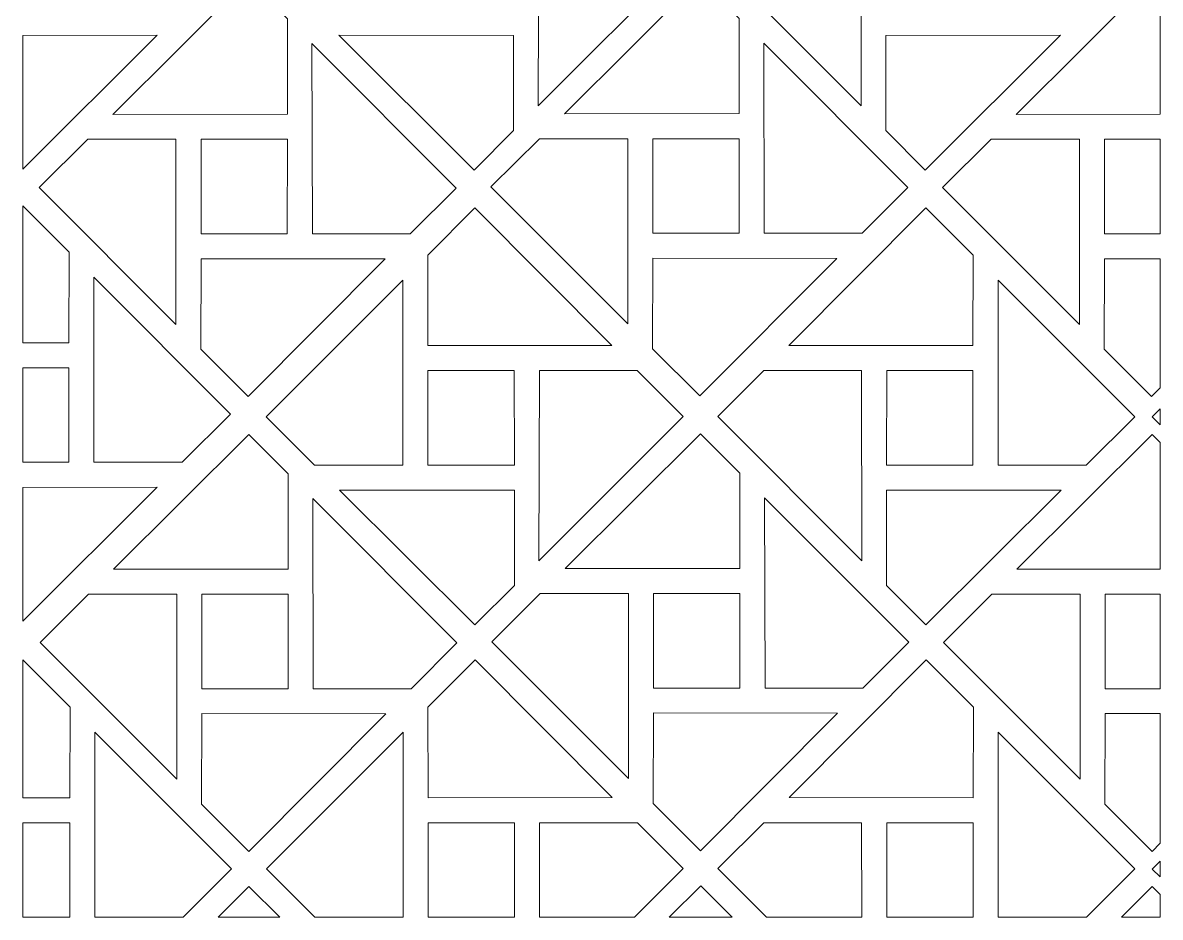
# Model space of a CAD drawing. Header units: centimetres. Extents: x -85 to 85, y -108 to 108.
# Drawn here: x 3.1 to 85, y -107.6 to -43.3 of the extents above; entities that cross this region are included whole.
import ezdxf

# ---------------------------------------------------------------- set-up
doc = ezdxf.new("R2010")
doc.units = ezdxf.units.CM
doc.header["$MEASUREMENT"] = 0
doc.layers.add('layer 1', color=7, linetype='Continuous')

msp = doc.modelspace()

# ---------------------------------------------------------------- linework, layer by layer
at = {"layer": 'layer 1', "color": 242, "lineweight": 9}
for points, knots in [([(40.19026, -49.27438), (40.19026, -49.27438), (40.22948, -35.5917), (40.22948, -35.5917), (40.22948, -35.5917), (40.22948, -35.5917), (47.26254, -35.5917), (47.26254, -35.5917), (47.26254, -35.5917), (47.26254, -35.5917), (50.5652, -38.8852), (50.5652, -38.8852), (50.5652, -38.8852), (50.5652, -38.8852), (40.19026, -49.27438), (40.19026, -49.27438)], [0, 0, 0, 0, 0.2, 0.2, 0.2, 0.2, 0.4, 0.4, 0.4, 0.4, 0.6, 0.6, 0.6, 0.6, 1, 1, 1, 1]), ([(63.4345, -49.27438), (63.4345, -49.27438), (63.39528, -35.5917), (63.39528, -35.5917), (63.39528, -35.5917), (63.39528, -35.5917), (56.36222, -35.5917), (56.36222, -35.5917), (56.36222, -35.5917), (56.36222, -35.5917), (53.05956, -38.8852), (53.05956, -38.8852), (53.05956, -38.8852), (53.05956, -38.8852), (63.4345, -49.27438), (63.4345, -49.27438)], [0, 0, 0, 0, 0.2, 0.2, 0.2, 0.2, 0.4, 0.4, 0.4, 0.4, 0.6, 0.6, 0.6, 0.6, 1, 1, 1, 1]), ([(22.14653, -49.86762), (22.14653, -49.86762), (22.14523, -43.01491), (22.14523, -43.01491), (22.14523, -43.01491), (22.14523, -43.01491), (19.31332, -40.1786), (19.31332, -40.1786), (19.31332, -40.1786), (19.31332, -40.1786), (9.57486, -49.87886), (9.57486, -49.87886), (9.57486, -49.87886), (9.57486, -49.87886), (22.14653, -49.86762), (22.14653, -49.86762)], [0, 0, 0, 0, 0.2, 0.2, 0.2, 0.2, 0.4, 0.4, 0.4, 0.4, 0.6, 0.6, 0.6, 0.6, 1, 1, 1, 1]), ([(54.6501, -49.82328), (54.6501, -49.82328), (54.6488, -42.97057), (54.6488, -42.97057), (54.6488, -42.97057), (54.6488, -42.97057), (51.81689, -40.13426), (51.81689, -40.13426), (51.81689, -40.13426), (51.81689, -40.13426), (42.07843, -49.83452), (42.07843, -49.83452), (42.07843, -49.83452), (42.07843, -49.83452), (54.6501, -49.82328), (54.6501, -49.82328)], [0, 0, 0, 0, 0.2, 0.2, 0.2, 0.2, 0.4, 0.4, 0.4, 0.4, 0.6, 0.6, 0.6, 0.6, 1, 1, 1, 1]), ([(84.95026, -49.86937), (84.95026, -49.86937), (84.95026, -40.81659), (84.95026, -40.81659), (84.95026, -40.81659), (84.95026, -40.81659), (84.31306, -40.1784), (84.31306, -40.1784), (84.31306, -40.1784), (84.31306, -40.1784), (74.5746, -49.87866), (74.5746, -49.87866), (74.5746, -49.87866), (74.5746, -49.87866), (84.95026, -49.86937), (84.95026, -49.86937)], [0, 0, 0, 0, 0.2, 0.2, 0.2, 0.2, 0.4, 0.4, 0.4, 0.4, 0.6, 0.6, 0.6, 0.6, 1, 1, 1, 1]), ([(3.10312, -44.19345), (3.10312, -44.19345), (3.10312, -53.81907), (3.10312, -53.81907), (3.10312, -53.81907), (3.10312, -53.81907), (12.7753, -44.18483), (12.7753, -44.18483), (12.7753, -44.18483), (12.7753, -44.18483), (3.10312, -44.19345), (3.10312, -44.19345)], [0, 0, 0, 0, 0.25, 0.25, 0.25, 0.25, 0.5, 0.5, 0.5, 0.5, 1, 1, 1, 1]), ([(38.42114, -44.19607), (38.42114, -44.19607), (38.41984, -51.04878), (38.41984, -51.04878), (38.41984, -51.04878), (38.41984, -51.04878), (35.58793, -53.88509), (35.58793, -53.88509), (35.58793, -53.88509), (35.58793, -53.88509), (25.84947, -44.18483), (25.84947, -44.18483), (25.84947, -44.18483), (25.84947, -44.18483), (38.42114, -44.19607), (38.42114, -44.19607)], [0, 0, 0, 0, 0.2, 0.2, 0.2, 0.2, 0.4, 0.4, 0.4, 0.4, 0.6, 0.6, 0.6, 0.6, 1, 1, 1, 1]), ([(65.20362, -44.19607), (65.20362, -44.19607), (65.20492, -51.04878), (65.20492, -51.04878), (65.20492, -51.04878), (65.20492, -51.04878), (68.03683, -53.88509), (68.03683, -53.88509), (68.03683, -53.88509), (68.03683, -53.88509), (77.77529, -44.18483), (77.77529, -44.18483), (77.77529, -44.18483), (77.77529, -44.18483), (65.20362, -44.19607), (65.20362, -44.19607)], [0, 0, 0, 0, 0.2, 0.2, 0.2, 0.2, 0.4, 0.4, 0.4, 0.4, 0.6, 0.6, 0.6, 0.6, 1, 1, 1, 1]), ([(23.91565, -44.78931), (23.91565, -44.78931), (23.95487, -58.47199), (23.95487, -58.47199), (23.95487, -58.47199), (23.95487, -58.47199), (30.98793, -58.47199), (30.98793, -58.47199), (30.98793, -58.47199), (30.98793, -58.47199), (34.29059, -55.17849), (34.29059, -55.17849), (34.29059, -55.17849), (34.29059, -55.17849), (23.91565, -44.78931), (23.91565, -44.78931)], [0, 0, 0, 0, 0.2, 0.2, 0.2, 0.2, 0.4, 0.4, 0.4, 0.4, 0.6, 0.6, 0.6, 0.6, 1, 1, 1, 1]), ([(56.41922, -44.74497), (56.41922, -44.74497), (56.45844, -58.42765), (56.45844, -58.42765), (56.45844, -58.42765), (56.45844, -58.42765), (63.4915, -58.42765), (63.4915, -58.42765), (63.4915, -58.42765), (63.4915, -58.42765), (66.79416, -55.13415), (66.79416, -55.13415), (66.79416, -55.13415), (66.79416, -55.13415), (56.41922, -44.74497), (56.41922, -44.74497)], [0, 0, 0, 0, 0.2, 0.2, 0.2, 0.2, 0.4, 0.4, 0.4, 0.4, 0.6, 0.6, 0.6, 0.6, 1, 1, 1, 1]), ([(14.12847, -64.98615), (14.12847, -64.98615), (4.29062, -55.14241), (4.29062, -55.14241), (4.29062, -55.14241), (4.29062, -55.14241), (7.77716, -51.67311), (7.77716, -51.67311), (7.77716, -51.67311), (7.77716, -51.67311), (14.12889, -51.67293), (14.12889, -51.67293), (14.12889, -51.67293), (14.12889, -51.67293), (14.12847, -64.98615), (14.12847, -64.98615)], [0, 0, 0, 0, 0.2, 0.2, 0.2, 0.2, 0.4, 0.4, 0.4, 0.4, 0.6, 0.6, 0.6, 0.6, 1, 1, 1, 1]), ([(15.93067, -51.67312), (15.93067, -51.67312), (22.14773, -51.6718), (22.14773, -51.6718), (22.14773, -51.6718), (22.14773, -51.6718), (22.13846, -58.47199), (22.13846, -58.47199), (22.13846, -58.47199), (22.13846, -58.47199), (15.93107, -58.47199), (15.93107, -58.47199), (15.93107, -58.47199), (15.93107, -58.47199), (15.93067, -51.67312), (15.93067, -51.67312)], [0, 0, 0, 0, 0.2, 0.2, 0.2, 0.2, 0.4, 0.4, 0.4, 0.4, 0.6, 0.6, 0.6, 0.6, 1, 1, 1, 1]), ([(46.63204, -64.94181), (46.63204, -64.94181), (36.79419, -55.09807), (36.79419, -55.09807), (36.79419, -55.09807), (36.79419, -55.09807), (40.28073, -51.62877), (40.28073, -51.62877), (40.28073, -51.62877), (40.28073, -51.62877), (46.63246, -51.62859), (46.63246, -51.62859), (46.63246, -51.62859), (46.63246, -51.62859), (46.63204, -64.94181), (46.63204, -64.94181)], [0, 0, 0, 0, 0.2, 0.2, 0.2, 0.2, 0.4, 0.4, 0.4, 0.4, 0.6, 0.6, 0.6, 0.6, 1, 1, 1, 1]), ([(48.43424, -51.62878), (48.43424, -51.62878), (54.6513, -51.62746), (54.6513, -51.62746), (54.6513, -51.62746), (54.6513, -51.62746), (54.64203, -58.42765), (54.64203, -58.42765), (54.64203, -58.42765), (54.64203, -58.42765), (48.43464, -58.42765), (48.43464, -58.42765), (48.43464, -58.42765), (48.43464, -58.42765), (48.43424, -51.62878), (48.43424, -51.62878)], [0, 0, 0, 0, 0.2, 0.2, 0.2, 0.2, 0.4, 0.4, 0.4, 0.4, 0.6, 0.6, 0.6, 0.6, 1, 1, 1, 1]), ([(79.12821, -64.98595), (79.12821, -64.98595), (69.29036, -55.14221), (69.29036, -55.14221), (69.29036, -55.14221), (69.29036, -55.14221), (72.7769, -51.67291), (72.7769, -51.67291), (72.7769, -51.67291), (72.7769, -51.67291), (79.12863, -51.67273), (79.12863, -51.67273), (79.12863, -51.67273), (79.12863, -51.67273), (79.12821, -64.98595), (79.12821, -64.98595)], [0, 0, 0, 0, 0.2, 0.2, 0.2, 0.2, 0.4, 0.4, 0.4, 0.4, 0.6, 0.6, 0.6, 0.6, 1, 1, 1, 1]), ([(84.95026, -58.47179), (84.95026, -58.47179), (84.95026, -51.67206), (84.95026, -51.67206), (84.95026, -51.67206), (84.95026, -51.67206), (80.93041, -51.67292), (80.93041, -51.67292), (80.93041, -51.67292), (80.93041, -51.67292), (80.93081, -58.47179), (80.93081, -58.47179), (80.93081, -58.47179), (80.93081, -58.47179), (84.95026, -58.47179), (84.95026, -58.47179)], [0, 0, 0, 0, 0.2, 0.2, 0.2, 0.2, 0.4, 0.4, 0.4, 0.4, 0.6, 0.6, 0.6, 0.6, 1, 1, 1, 1]), ([(3.10312, -56.46529), (3.10312, -56.46529), (3.10313, -66.30828), (3.10313, -66.30828), (3.10313, -66.30828), (3.10313, -66.30828), (6.41845, -66.31175), (6.41845, -66.31175), (6.41845, -66.31175), (6.41845, -66.31175), (6.43646, -59.8015), (6.43646, -59.8015), (6.43646, -59.8015), (6.43646, -59.8015), (3.10312, -56.46529), (3.10312, -56.46529)], [0, 0, 0, 0, 0.2, 0.2, 0.2, 0.2, 0.4, 0.4, 0.4, 0.4, 0.6, 0.6, 0.6, 0.6, 1, 1, 1, 1]), ([(45.50082, -66.50039), (45.50082, -66.50039), (32.26089, -66.5142), (32.26089, -66.5142), (32.26089, -66.5142), (32.26089, -66.5142), (32.24288, -60.00395), (32.24288, -60.00395), (32.24288, -60.00395), (32.24288, -60.00395), (35.64309, -56.60083), (35.64309, -56.60083), (35.64309, -56.60083), (35.64309, -56.60083), (45.50082, -66.50039), (45.50082, -66.50039)], [0, 0, 0, 0, 0.2, 0.2, 0.2, 0.2, 0.4, 0.4, 0.4, 0.4, 0.6, 0.6, 0.6, 0.6, 1, 1, 1, 1]), ([(58.23428, -66.50039), (58.23428, -66.50039), (71.47421, -66.5142), (71.47421, -66.5142), (71.47421, -66.5142), (71.47421, -66.5142), (71.49222, -60.00395), (71.49222, -60.00395), (71.49222, -60.00395), (71.49222, -60.00395), (68.09201, -56.60083), (68.09201, -56.60083), (68.09201, -56.60083), (68.09201, -56.60083), (58.23428, -66.50039), (58.23428, -66.50039)], [0, 0, 0, 0, 0.2, 0.2, 0.2, 0.2, 0.4, 0.4, 0.4, 0.4, 0.6, 0.6, 0.6, 0.6, 1, 1, 1, 1]), ([(29.17104, -60.27899), (29.17104, -60.27899), (15.93111, -60.26518), (15.93111, -60.26518), (15.93111, -60.26518), (15.93111, -60.26518), (15.9131, -66.77543), (15.9131, -66.77543), (15.9131, -66.77543), (15.9131, -66.77543), (19.31331, -70.17855), (19.31331, -70.17855), (19.31331, -70.17855), (19.31331, -70.17855), (29.17104, -60.27899), (29.17104, -60.27899)], [0, 0, 0, 0, 0.2, 0.2, 0.2, 0.2, 0.4, 0.4, 0.4, 0.4, 0.6, 0.6, 0.6, 0.6, 1, 1, 1, 1]), ([(61.67461, -60.23465), (61.67461, -60.23465), (48.43468, -60.22084), (48.43468, -60.22084), (48.43468, -60.22084), (48.43468, -60.22084), (48.41667, -66.73109), (48.41667, -66.73109), (48.41667, -66.73109), (48.41667, -66.73109), (51.81688, -70.13421), (51.81688, -70.13421), (51.81688, -70.13421), (51.81688, -70.13421), (61.67461, -60.23465), (61.67461, -60.23465)], [0, 0, 0, 0, 0.2, 0.2, 0.2, 0.2, 0.4, 0.4, 0.4, 0.4, 0.6, 0.6, 0.6, 0.6, 1, 1, 1, 1]), ([(84.95026, -69.53842), (84.95026, -69.53842), (84.95025, -60.26917), (84.95025, -60.26917), (84.95025, -60.26917), (84.95025, -60.26917), (80.93085, -60.26498), (80.93085, -60.26498), (80.93085, -60.26498), (80.93085, -60.26498), (80.91284, -66.77523), (80.91284, -66.77523), (80.91284, -66.77523), (80.91284, -66.77523), (84.31305, -70.17835), (84.31305, -70.17835), (84.31305, -70.17835), (84.31305, -70.17835), (84.95026, -69.53842), (84.95026, -69.53842)], [0, 0, 0, 0, 0.16666667, 0.16666667, 0.16666667, 0.16666667, 0.33333333, 0.33333333, 0.33333333, 0.33333333, 0.5, 0.5, 0.5, 0.5, 0.66666667, 0.66666667, 0.66666667, 0.66666667, 1, 1, 1, 1]), ([(8.22109, -61.59078), (8.22109, -61.59078), (18.05894, -71.43452), (18.05894, -71.43452), (18.05894, -71.43452), (18.05894, -71.43452), (14.5724, -74.90382), (14.5724, -74.90382), (14.5724, -74.90382), (14.5724, -74.90382), (8.22067, -74.904), (8.22067, -74.904), (8.22067, -74.904), (8.22067, -74.904), (8.22109, -61.59078), (8.22109, -61.59078)], [0, 0, 0, 0, 0.2, 0.2, 0.2, 0.2, 0.4, 0.4, 0.4, 0.4, 0.6, 0.6, 0.6, 0.6, 1, 1, 1, 1]), ([(30.45825, -61.79323), (30.45825, -61.79323), (20.6204, -71.63697), (20.6204, -71.63697), (20.6204, -71.63697), (20.6204, -71.63697), (24.10694, -75.10627), (24.10694, -75.10627), (24.10694, -75.10627), (24.10694, -75.10627), (30.45867, -75.10645), (30.45867, -75.10645), (30.45867, -75.10645), (30.45867, -75.10645), (30.45825, -61.79323), (30.45825, -61.79323)], [0, 0, 0, 0, 0.2, 0.2, 0.2, 0.2, 0.4, 0.4, 0.4, 0.4, 0.6, 0.6, 0.6, 0.6, 1, 1, 1, 1]), ([(73.27685, -61.79323), (73.27685, -61.79323), (83.1147, -71.63697), (83.1147, -71.63697), (83.1147, -71.63697), (83.1147, -71.63697), (79.62816, -75.10627), (79.62816, -75.10627), (79.62816, -75.10627), (79.62816, -75.10627), (73.27643, -75.10645), (73.27643, -75.10645), (73.27643, -75.10645), (73.27643, -75.10645), (73.27685, -61.79323), (73.27685, -61.79323)], [0, 0, 0, 0, 0.2, 0.2, 0.2, 0.2, 0.4, 0.4, 0.4, 0.4, 0.6, 0.6, 0.6, 0.6, 1, 1, 1, 1]), ([(3.10312, -68.10494), (3.10312, -68.10494), (3.10311, -74.9045), (3.10311, -74.9045), (3.10311, -74.9045), (3.10311, -74.9045), (6.41889, -74.90381), (6.41889, -74.90381), (6.41889, -74.90381), (6.41889, -74.90381), (6.41849, -68.10494), (6.41849, -68.10494), (6.41849, -68.10494), (6.41849, -68.10494), (3.10312, -68.10494), (3.10312, -68.10494)], [0, 0, 0, 0, 0.2, 0.2, 0.2, 0.2, 0.4, 0.4, 0.4, 0.4, 0.6, 0.6, 0.6, 0.6, 1, 1, 1, 1]), ([(32.26045, -75.10626), (32.26045, -75.10626), (38.47751, -75.10758), (38.47751, -75.10758), (38.47751, -75.10758), (38.47751, -75.10758), (38.46824, -68.30739), (38.46824, -68.30739), (38.46824, -68.30739), (38.46824, -68.30739), (32.26085, -68.30739), (32.26085, -68.30739), (32.26085, -68.30739), (32.26085, -68.30739), (32.26045, -75.10626), (32.26045, -75.10626)], [0, 0, 0, 0, 0.2, 0.2, 0.2, 0.2, 0.4, 0.4, 0.4, 0.4, 0.6, 0.6, 0.6, 0.6, 1, 1, 1, 1]), ([(40.24543, -81.99007), (40.24543, -81.99007), (40.28465, -68.30739), (40.28465, -68.30739), (40.28465, -68.30739), (40.28465, -68.30739), (47.31771, -68.30739), (47.31771, -68.30739), (47.31771, -68.30739), (47.31771, -68.30739), (50.62037, -71.60089), (50.62037, -71.60089), (50.62037, -71.60089), (50.62037, -71.60089), (40.24543, -81.99007), (40.24543, -81.99007)], [0, 0, 0, 0, 0.2, 0.2, 0.2, 0.2, 0.4, 0.4, 0.4, 0.4, 0.6, 0.6, 0.6, 0.6, 1, 1, 1, 1]), ([(63.48967, -81.99007), (63.48967, -81.99007), (63.45045, -68.30739), (63.45045, -68.30739), (63.45045, -68.30739), (63.45045, -68.30739), (56.41739, -68.30739), (56.41739, -68.30739), (56.41739, -68.30739), (56.41739, -68.30739), (53.11473, -71.60089), (53.11473, -71.60089), (53.11473, -71.60089), (53.11473, -71.60089), (63.48967, -81.99007), (63.48967, -81.99007)], [0, 0, 0, 0, 0.2, 0.2, 0.2, 0.2, 0.4, 0.4, 0.4, 0.4, 0.6, 0.6, 0.6, 0.6, 1, 1, 1, 1]), ([(71.47465, -75.10626), (71.47465, -75.10626), (65.25759, -75.10758), (65.25759, -75.10758), (65.25759, -75.10758), (65.25759, -75.10758), (65.26686, -68.30739), (65.26686, -68.30739), (65.26686, -68.30739), (65.26686, -68.30739), (71.47425, -68.30739), (71.47425, -68.30739), (71.47425, -68.30739), (71.47425, -68.30739), (71.47465, -75.10626), (71.47465, -75.10626)], [0, 0, 0, 0, 0.2, 0.2, 0.2, 0.2, 0.4, 0.4, 0.4, 0.4, 0.6, 0.6, 0.6, 0.6, 1, 1, 1, 1]), ([(84.95026, -72.21812), (84.95026, -72.21812), (84.95026, -71.05445), (84.95026, -71.05445), (84.95026, -71.05445), (84.95026, -71.05445), (84.36755, -71.63769), (84.36755, -71.63769), (84.36755, -71.63769), (84.36755, -71.63769), (84.95026, -72.21812), (84.95026, -72.21812)], [0, 0, 0, 0, 0.25, 0.25, 0.25, 0.25, 0.5, 0.5, 0.5, 0.5, 1, 1, 1, 1]), ([(22.2017, -82.58331), (22.2017, -82.58331), (22.2004, -75.7306), (22.2004, -75.7306), (22.2004, -75.7306), (22.2004, -75.7306), (19.36849, -72.89429), (19.36849, -72.89429), (19.36849, -72.89429), (19.36849, -72.89429), (9.63003, -82.59455), (9.63003, -82.59455), (9.63003, -82.59455), (9.63003, -82.59455), (22.2017, -82.58331), (22.2017, -82.58331)], [0, 0, 0, 0, 0.2, 0.2, 0.2, 0.2, 0.4, 0.4, 0.4, 0.4, 0.6, 0.6, 0.6, 0.6, 1, 1, 1, 1]), ([(54.70527, -82.53897), (54.70527, -82.53897), (54.70397, -75.68626), (54.70397, -75.68626), (54.70397, -75.68626), (54.70397, -75.68626), (51.87206, -72.84995), (51.87206, -72.84995), (51.87206, -72.84995), (51.87206, -72.84995), (42.1336, -82.55021), (42.1336, -82.55021), (42.1336, -82.55021), (42.1336, -82.55021), (54.70527, -82.53897), (54.70527, -82.53897)], [0, 0, 0, 0, 0.2, 0.2, 0.2, 0.2, 0.4, 0.4, 0.4, 0.4, 0.6, 0.6, 0.6, 0.6, 1, 1, 1, 1]), ([(84.95027, -82.58511), (84.95027, -82.58511), (84.95026, -73.47702), (84.95026, -73.47702), (84.95026, -73.47702), (84.95026, -73.47702), (84.36823, -72.89409), (84.36823, -72.89409), (84.36823, -72.89409), (84.36823, -72.89409), (74.62977, -82.59435), (74.62977, -82.59435), (74.62977, -82.59435), (74.62977, -82.59435), (84.95027, -82.58511), (84.95027, -82.58511)], [0, 0, 0, 0, 0.2, 0.2, 0.2, 0.2, 0.4, 0.4, 0.4, 0.4, 0.6, 0.6, 0.6, 0.6, 1, 1, 1, 1]), ([(3.10311, -76.70671), (3.10311, -76.70671), (3.10313, -86.3317), (3.10313, -86.3317), (3.10313, -86.3317), (3.10313, -86.3317), (12.7747, -76.69807), (12.7747, -76.69807), (12.7747, -76.69807), (12.7747, -76.69807), (3.10311, -76.70671), (3.10311, -76.70671)], [0, 0, 0, 0, 0.25, 0.25, 0.25, 0.25, 0.5, 0.5, 0.5, 0.5, 1, 1, 1, 1]), ([(38.47631, -76.91176), (38.47631, -76.91176), (38.47501, -83.76447), (38.47501, -83.76447), (38.47501, -83.76447), (38.47501, -83.76447), (35.6431, -86.60078), (35.6431, -86.60078), (35.6431, -86.60078), (35.6431, -86.60078), (25.90464, -76.90052), (25.90464, -76.90052), (25.90464, -76.90052), (25.90464, -76.90052), (38.47631, -76.91176), (38.47631, -76.91176)], [0, 0, 0, 0, 0.2, 0.2, 0.2, 0.2, 0.4, 0.4, 0.4, 0.4, 0.6, 0.6, 0.6, 0.6, 1, 1, 1, 1]), ([(65.25879, -76.91176), (65.25879, -76.91176), (65.26009, -83.76447), (65.26009, -83.76447), (65.26009, -83.76447), (65.26009, -83.76447), (68.092, -86.60078), (68.092, -86.60078), (68.092, -86.60078), (68.092, -86.60078), (77.83046, -76.90052), (77.83046, -76.90052), (77.83046, -76.90052), (77.83046, -76.90052), (65.25879, -76.91176), (65.25879, -76.91176)], [0, 0, 0, 0, 0.2, 0.2, 0.2, 0.2, 0.4, 0.4, 0.4, 0.4, 0.6, 0.6, 0.6, 0.6, 1, 1, 1, 1]), ([(23.97082, -77.505), (23.97082, -77.505), (24.01004, -91.18768), (24.01004, -91.18768), (24.01004, -91.18768), (24.01004, -91.18768), (31.0431, -91.18768), (31.0431, -91.18768), (31.0431, -91.18768), (31.0431, -91.18768), (34.34576, -87.89418), (34.34576, -87.89418), (34.34576, -87.89418), (34.34576, -87.89418), (23.97082, -77.505), (23.97082, -77.505)], [0, 0, 0, 0, 0.2, 0.2, 0.2, 0.2, 0.4, 0.4, 0.4, 0.4, 0.6, 0.6, 0.6, 0.6, 1, 1, 1, 1]), ([(56.47439, -77.46066), (56.47439, -77.46066), (56.51361, -91.14334), (56.51361, -91.14334), (56.51361, -91.14334), (56.51361, -91.14334), (63.54667, -91.14334), (63.54667, -91.14334), (63.54667, -91.14334), (63.54667, -91.14334), (66.84933, -87.84984), (66.84933, -87.84984), (66.84933, -87.84984), (66.84933, -87.84984), (56.47439, -77.46066), (56.47439, -77.46066)], [0, 0, 0, 0, 0.2, 0.2, 0.2, 0.2, 0.4, 0.4, 0.4, 0.4, 0.6, 0.6, 0.6, 0.6, 1, 1, 1, 1]), ([(14.18364, -97.70184), (14.18364, -97.70184), (4.34579, -87.8581), (4.34579, -87.8581), (4.34579, -87.8581), (4.34579, -87.8581), (7.83233, -84.3888), (7.83233, -84.3888), (7.83233, -84.3888), (7.83233, -84.3888), (14.18406, -84.38862), (14.18406, -84.38862), (14.18406, -84.38862), (14.18406, -84.38862), (14.18364, -97.70184), (14.18364, -97.70184)], [0, 0, 0, 0, 0.2, 0.2, 0.2, 0.2, 0.4, 0.4, 0.4, 0.4, 0.6, 0.6, 0.6, 0.6, 1, 1, 1, 1]), ([(15.98584, -84.38881), (15.98584, -84.38881), (22.2029, -84.38749), (22.2029, -84.38749), (22.2029, -84.38749), (22.2029, -84.38749), (22.19363, -91.18768), (22.19363, -91.18768), (22.19363, -91.18768), (22.19363, -91.18768), (15.98624, -91.18768), (15.98624, -91.18768), (15.98624, -91.18768), (15.98624, -91.18768), (15.98584, -84.38881), (15.98584, -84.38881)], [0, 0, 0, 0, 0.2, 0.2, 0.2, 0.2, 0.4, 0.4, 0.4, 0.4, 0.6, 0.6, 0.6, 0.6, 1, 1, 1, 1]), ([(46.68721, -97.6575), (46.68721, -97.6575), (36.84936, -87.81376), (36.84936, -87.81376), (36.84936, -87.81376), (36.84936, -87.81376), (40.3359, -84.34446), (40.3359, -84.34446), (40.3359, -84.34446), (40.3359, -84.34446), (46.68763, -84.34428), (46.68763, -84.34428), (46.68763, -84.34428), (46.68763, -84.34428), (46.68721, -97.6575), (46.68721, -97.6575)], [0, 0, 0, 0, 0.2, 0.2, 0.2, 0.2, 0.4, 0.4, 0.4, 0.4, 0.6, 0.6, 0.6, 0.6, 1, 1, 1, 1]), ([(48.48941, -84.34447), (48.48941, -84.34447), (54.70647, -84.34315), (54.70647, -84.34315), (54.70647, -84.34315), (54.70647, -84.34315), (54.6972, -91.14334), (54.6972, -91.14334), (54.6972, -91.14334), (54.6972, -91.14334), (48.48981, -91.14334), (48.48981, -91.14334), (48.48981, -91.14334), (48.48981, -91.14334), (48.48941, -84.34447), (48.48941, -84.34447)], [0, 0, 0, 0, 0.2, 0.2, 0.2, 0.2, 0.4, 0.4, 0.4, 0.4, 0.6, 0.6, 0.6, 0.6, 1, 1, 1, 1]), ([(79.18338, -97.70164), (79.18338, -97.70164), (69.34553, -87.8579), (69.34553, -87.8579), (69.34553, -87.8579), (69.34553, -87.8579), (72.83207, -84.3886), (72.83207, -84.3886), (72.83207, -84.3886), (72.83207, -84.3886), (79.1838, -84.38842), (79.1838, -84.38842), (79.1838, -84.38842), (79.1838, -84.38842), (79.18338, -97.70164), (79.18338, -97.70164)], [0, 0, 0, 0, 0.2, 0.2, 0.2, 0.2, 0.4, 0.4, 0.4, 0.4, 0.6, 0.6, 0.6, 0.6, 1, 1, 1, 1]), ([(84.95026, -91.18748), (84.95026, -91.18748), (84.95027, -84.38776), (84.95027, -84.38776), (84.95027, -84.38776), (84.95027, -84.38776), (80.98558, -84.38861), (80.98558, -84.38861), (80.98558, -84.38861), (80.98558, -84.38861), (80.98598, -91.18748), (80.98598, -91.18748), (80.98598, -91.18748), (80.98598, -91.18748), (84.95026, -91.18748), (84.95026, -91.18748)], [0, 0, 0, 0, 0.2, 0.2, 0.2, 0.2, 0.4, 0.4, 0.4, 0.4, 0.6, 0.6, 0.6, 0.6, 1, 1, 1, 1]), ([(3.10313, -99.03177), (3.10313, -99.03177), (6.48532, -99.03531), (6.48532, -99.03531), (6.48532, -99.03531), (6.48532, -99.03531), (6.50333, -92.52506), (6.50333, -92.52506), (6.50333, -92.52506), (6.50333, -92.52506), (3.10312, -89.12194), (3.10312, -89.12194), (3.10312, -89.12194), (3.10312, -89.12194), (3.10313, -99.03177), (3.10313, -99.03177)], [0, 0, 0, 0, 0.2, 0.2, 0.2, 0.2, 0.4, 0.4, 0.4, 0.4, 0.6, 0.6, 0.6, 0.6, 1, 1, 1, 1]), ([(45.51192, -99.0215), (45.51192, -99.0215), (32.27199, -99.03531), (32.27199, -99.03531), (32.27199, -99.03531), (32.27199, -99.03531), (32.25398, -92.52506), (32.25398, -92.52506), (32.25398, -92.52506), (32.25398, -92.52506), (35.65419, -89.12194), (35.65419, -89.12194), (35.65419, -89.12194), (35.65419, -89.12194), (45.51192, -99.0215), (45.51192, -99.0215)], [0, 0, 0, 0, 0.2, 0.2, 0.2, 0.2, 0.4, 0.4, 0.4, 0.4, 0.6, 0.6, 0.6, 0.6, 1, 1, 1, 1]), ([(58.24538, -99.0215), (58.24538, -99.0215), (71.48531, -99.03531), (71.48531, -99.03531), (71.48531, -99.03531), (71.48531, -99.03531), (71.50332, -92.52506), (71.50332, -92.52506), (71.50332, -92.52506), (71.50332, -92.52506), (68.10311, -89.12194), (68.10311, -89.12194), (68.10311, -89.12194), (68.10311, -89.12194), (58.24538, -99.0215), (58.24538, -99.0215)], [0, 0, 0, 0, 0.2, 0.2, 0.2, 0.2, 0.4, 0.4, 0.4, 0.4, 0.6, 0.6, 0.6, 0.6, 1, 1, 1, 1]), ([(29.22621, -92.99468), (29.22621, -92.99468), (15.98628, -92.98087), (15.98628, -92.98087), (15.98628, -92.98087), (15.98628, -92.98087), (15.96827, -99.49112), (15.96827, -99.49112), (15.96827, -99.49112), (15.96827, -99.49112), (19.36848, -102.89424), (19.36848, -102.89424), (19.36848, -102.89424), (19.36848, -102.89424), (29.22621, -92.99468), (29.22621, -92.99468)], [0, 0, 0, 0, 0.2, 0.2, 0.2, 0.2, 0.4, 0.4, 0.4, 0.4, 0.6, 0.6, 0.6, 0.6, 1, 1, 1, 1]), ([(61.72978, -92.95034), (61.72978, -92.95034), (48.48985, -92.93653), (48.48985, -92.93653), (48.48985, -92.93653), (48.48985, -92.93653), (48.47184, -99.44678), (48.47184, -99.44678), (48.47184, -99.44678), (48.47184, -99.44678), (51.87205, -102.8499), (51.87205, -102.8499), (51.87205, -102.8499), (51.87205, -102.8499), (61.72978, -92.95034), (61.72978, -92.95034)], [0, 0, 0, 0, 0.2, 0.2, 0.2, 0.2, 0.4, 0.4, 0.4, 0.4, 0.6, 0.6, 0.6, 0.6, 1, 1, 1, 1]), ([(84.95025, -102.30953), (84.95025, -102.30953), (84.95025, -92.9848), (84.95025, -92.9848), (84.95025, -92.9848), (84.95025, -92.9848), (80.98602, -92.98067), (80.98602, -92.98067), (80.98602, -92.98067), (80.98602, -92.98067), (80.96801, -99.49092), (80.96801, -99.49092), (80.96801, -99.49092), (80.96801, -99.49092), (84.36822, -102.89404), (84.36822, -102.89404), (84.36822, -102.89404), (84.36822, -102.89404), (84.95025, -102.30953), (84.95025, -102.30953)], [0, 0, 0, 0, 0.16666667, 0.16666667, 0.16666667, 0.16666667, 0.33333333, 0.33333333, 0.33333333, 0.33333333, 0.5, 0.5, 0.5, 0.5, 0.66666667, 0.66666667, 0.66666667, 0.66666667, 1, 1, 1, 1]), ([(8.28796, -94.31434), (8.28796, -94.31434), (18.12581, -104.15808), (18.12581, -104.15808), (18.12581, -104.15808), (18.12581, -104.15808), (14.63927, -107.62738), (14.63927, -107.62738), (14.63927, -107.62738), (14.63927, -107.62738), (8.28754, -107.62756), (8.28754, -107.62756), (8.28754, -107.62756), (8.28754, -107.62756), (8.28796, -94.31434), (8.28796, -94.31434)], [0, 0, 0, 0, 0.2, 0.2, 0.2, 0.2, 0.4, 0.4, 0.4, 0.4, 0.6, 0.6, 0.6, 0.6, 1, 1, 1, 1]), ([(30.46935, -94.31434), (30.46935, -94.31434), (20.6315, -104.15808), (20.6315, -104.15808), (20.6315, -104.15808), (20.6315, -104.15808), (24.11804, -107.62738), (24.11804, -107.62738), (24.11804, -107.62738), (24.11804, -107.62738), (30.46977, -107.62756), (30.46977, -107.62756), (30.46977, -107.62756), (30.46977, -107.62756), (30.46935, -94.31434), (30.46935, -94.31434)], [0, 0, 0, 0, 0.2, 0.2, 0.2, 0.2, 0.4, 0.4, 0.4, 0.4, 0.6, 0.6, 0.6, 0.6, 1, 1, 1, 1]), ([(73.28795, -94.31434), (73.28795, -94.31434), (83.1258, -104.15808), (83.1258, -104.15808), (83.1258, -104.15808), (83.1258, -104.15808), (79.63926, -107.62738), (79.63926, -107.62738), (79.63926, -107.62738), (79.63926, -107.62738), (73.28753, -107.62756), (73.28753, -107.62756), (73.28753, -107.62756), (73.28753, -107.62756), (73.28795, -94.31434), (73.28795, -94.31434)], [0, 0, 0, 0, 0.2, 0.2, 0.2, 0.2, 0.4, 0.4, 0.4, 0.4, 0.6, 0.6, 0.6, 0.6, 1, 1, 1, 1]), ([(3.10313, -107.6287), (3.10313, -107.6287), (3.10312, -100.8285), (3.10312, -100.8285), (3.10312, -100.8285), (3.10312, -100.8285), (6.48536, -100.8285), (6.48536, -100.8285), (6.48536, -100.8285), (6.48536, -100.8285), (6.48576, -107.62737), (6.48576, -107.62737), (6.48576, -107.62737), (6.48576, -107.62737), (3.10313, -107.6287), (3.10313, -107.6287)], [0, 0, 0, 0, 0.2, 0.2, 0.2, 0.2, 0.4, 0.4, 0.4, 0.4, 0.6, 0.6, 0.6, 0.6, 1, 1, 1, 1]), ([(32.27155, -107.62737), (32.27155, -107.62737), (38.48861, -107.62869), (38.48861, -107.62869), (38.48861, -107.62869), (38.48861, -107.62869), (38.47934, -100.8285), (38.47934, -100.8285), (38.47934, -100.8285), (38.47934, -100.8285), (32.27195, -100.8285), (32.27195, -100.8285), (32.27195, -100.8285), (32.27195, -100.8285), (32.27155, -107.62737), (32.27155, -107.62737)], [0, 0, 0, 0, 0.2, 0.2, 0.2, 0.2, 0.4, 0.4, 0.4, 0.4, 0.6, 0.6, 0.6, 0.6, 1, 1, 1, 1]), ([(40.27627, -107.62868), (40.27627, -107.62868), (47.12959, -107.62869), (47.12959, -107.62869), (47.12959, -107.62869), (47.12959, -107.62869), (50.63147, -104.122), (50.63147, -104.122), (50.63147, -104.122), (50.63147, -104.122), (47.32881, -100.8285), (47.32881, -100.8285), (47.32881, -100.8285), (47.32881, -100.8285), (40.29575, -100.8285), (40.29575, -100.8285), (40.29575, -100.8285), (40.29575, -100.8285), (40.27627, -107.62868), (40.27627, -107.62868)], [0, 0, 0, 0, 0.16666667, 0.16666667, 0.16666667, 0.16666667, 0.33333333, 0.33333333, 0.33333333, 0.33333333, 0.5, 0.5, 0.5, 0.5, 0.66666667, 0.66666667, 0.66666667, 0.66666667, 1, 1, 1, 1]), ([(56.62774, -107.62869), (56.62774, -107.62869), (63.48105, -107.62869), (63.48105, -107.62869), (63.48105, -107.62869), (63.48105, -107.62869), (63.46155, -100.8285), (63.46155, -100.8285), (63.46155, -100.8285), (63.46155, -100.8285), (56.42849, -100.8285), (56.42849, -100.8285), (56.42849, -100.8285), (56.42849, -100.8285), (53.12583, -104.122), (53.12583, -104.122), (53.12583, -104.122), (53.12583, -104.122), (56.62774, -107.62869), (56.62774, -107.62869)], [0, 0, 0, 0, 0.16666667, 0.16666667, 0.16666667, 0.16666667, 0.33333333, 0.33333333, 0.33333333, 0.33333333, 0.5, 0.5, 0.5, 0.5, 0.66666667, 0.66666667, 0.66666667, 0.66666667, 1, 1, 1, 1]), ([(71.48575, -107.62737), (71.48575, -107.62737), (65.26869, -107.62869), (65.26869, -107.62869), (65.26869, -107.62869), (65.26869, -107.62869), (65.27796, -100.8285), (65.27796, -100.8285), (65.27796, -100.8285), (65.27796, -100.8285), (71.48535, -100.8285), (71.48535, -100.8285), (71.48535, -100.8285), (71.48535, -100.8285), (71.48575, -107.62737), (71.48575, -107.62737)], [0, 0, 0, 0, 0.2, 0.2, 0.2, 0.2, 0.4, 0.4, 0.4, 0.4, 0.6, 0.6, 0.6, 0.6, 1, 1, 1, 1]), ([(84.95025, -104.72816), (84.95025, -104.72816), (84.95026, -103.58666), (84.95026, -103.58666), (84.95026, -103.58666), (84.95026, -103.58666), (84.37865, -104.1588), (84.37865, -104.1588), (84.37865, -104.1588), (84.37865, -104.1588), (84.95025, -104.72816), (84.95025, -104.72816)], [0, 0, 0, 0, 0.25, 0.25, 0.25, 0.25, 0.5, 0.5, 0.5, 0.5, 1, 1, 1, 1]), ([(17.15758, -107.62869), (17.15758, -107.62869), (21.58944, -107.62868), (21.58944, -107.62868), (21.58944, -107.62868), (21.58944, -107.62868), (19.37959, -105.4154), (19.37959, -105.4154), (19.37959, -105.4154), (19.37959, -105.4154), (17.15758, -107.62869), (17.15758, -107.62869)], [0, 0, 0, 0, 0.25, 0.25, 0.25, 0.25, 0.5, 0.5, 0.5, 0.5, 1, 1, 1, 1]), ([(49.61663, -107.62869), (49.61663, -107.62869), (54.13728, -107.62868), (54.13728, -107.62868), (54.13728, -107.62868), (54.13728, -107.62868), (51.88316, -105.37106), (51.88316, -105.37106), (51.88316, -105.37106), (51.88316, -105.37106), (49.61663, -107.62869), (49.61663, -107.62869)], [0, 0, 0, 0, 0.25, 0.25, 0.25, 0.25, 0.5, 0.5, 0.5, 0.5, 1, 1, 1, 1]), ([(84.95026, -105.98701), (84.95026, -105.98701), (84.95019, -107.62827), (84.95019, -107.62827), (84.95019, -107.62827), (84.95019, -107.62827), (82.15712, -107.6287), (82.15712, -107.6287), (82.15712, -107.6287), (82.15712, -107.6287), (84.37933, -105.4152), (84.37933, -105.4152), (84.37933, -105.4152), (84.37933, -105.4152), (84.95026, -105.98701), (84.95026, -105.98701)], [0, 0, 0, 0, 0.2, 0.2, 0.2, 0.2, 0.4, 0.4, 0.4, 0.4, 0.6, 0.6, 0.6, 0.6, 1, 1, 1, 1])]:
    msp.add_open_spline(points, degree=3, knots=knots, dxfattribs=at)

doc.saveas('drawing.dxf')
